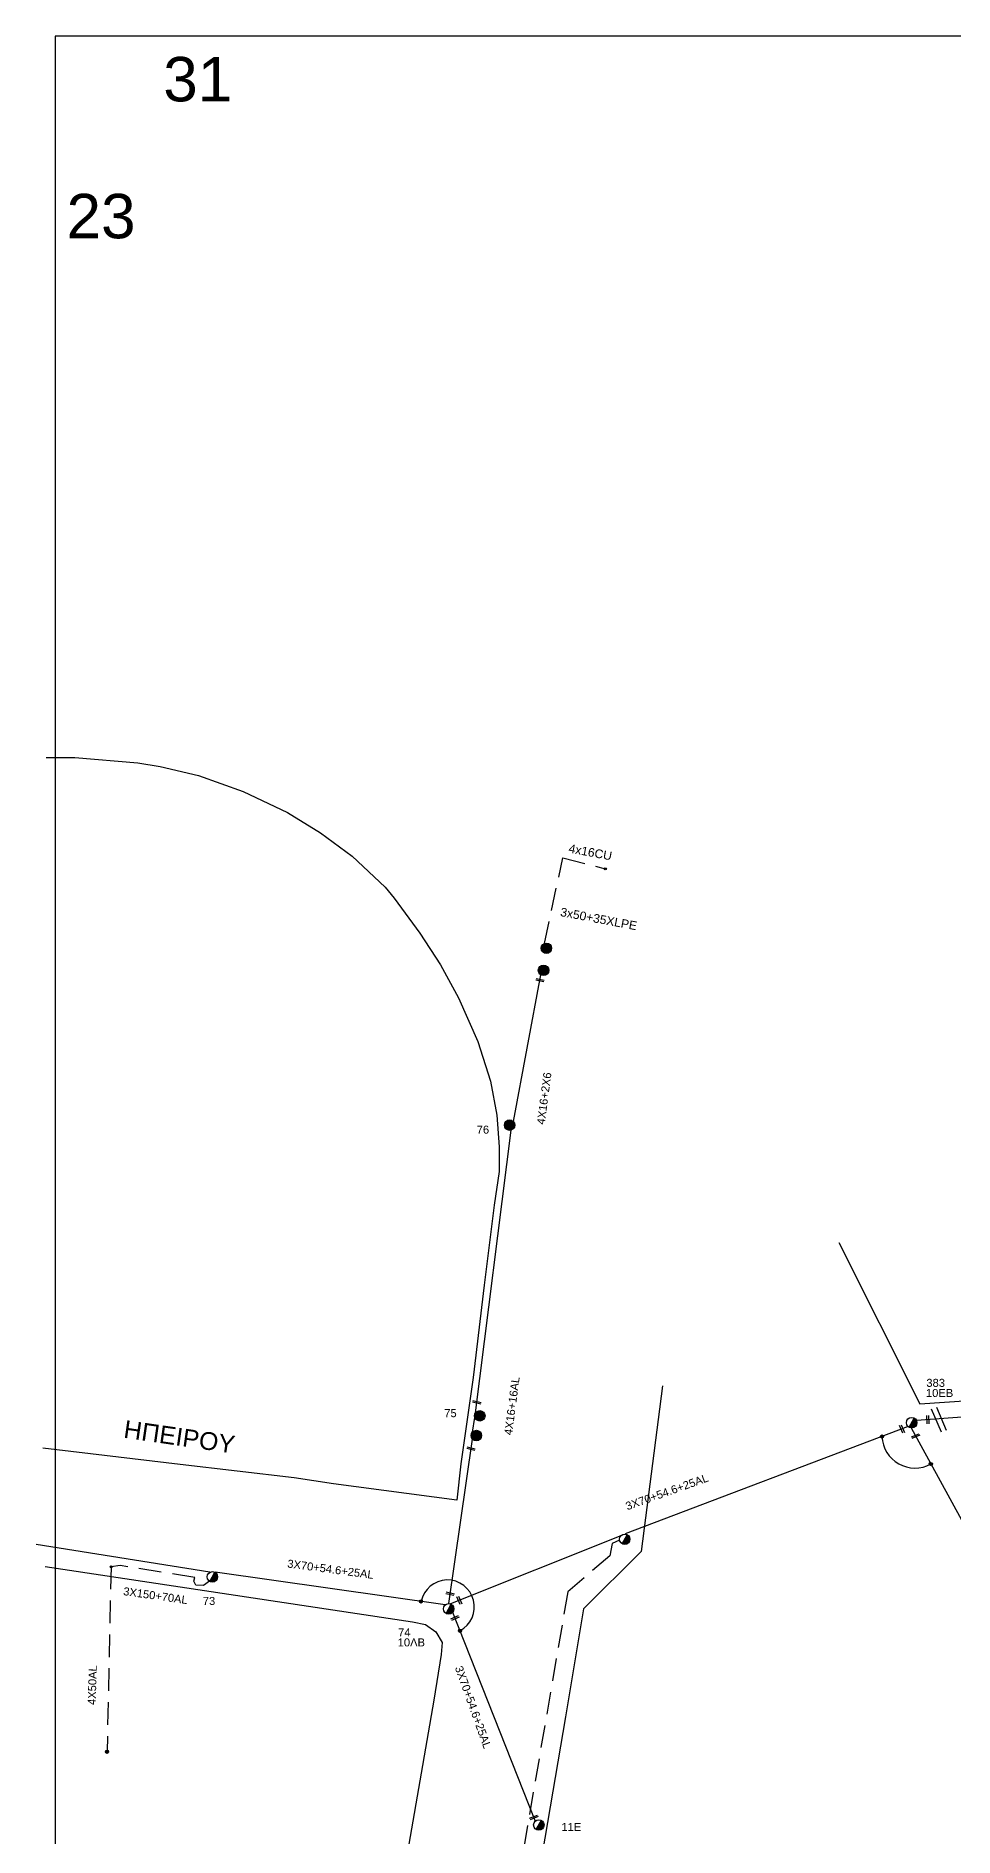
# Model space of a CAD drawing. Header units: millimetres. Extents: x 895 to 1951, y 728 to 1259.
# Drawn here: x 895.5 to 998.8, y 1048.4 to 1250.9 of the extents above; entities that cross this region are included whole.
import ezdxf

# ---------------------------------------------------------------- set-up
doc = ezdxf.new("R2010")
doc.units = ezdxf.units.MM
doc.linetypes.add('DASHED', pattern=[19.05, 12.7, -6.35])
for name, color, linetype in [('Άγνωστα', 7, 'Continuous'), ('Γέφυρες Εναέριου Δικτύου', 7, 'Continuous'), ('Γυμνά εναέρια ΧΤ (3Φ)   4x50AL', 7, 'Continuous'), ('Επιγραφές - Σχήματα', 7, 'Continuous'), ('Καλώδια ΧΤ   3x150AL+50XLPE', 7, 'DASHED'), ('Καλώδια ΧΤ   4x16AL', 7, 'DASHED'), ('Μηχανική τομή', 7, 'Continuous'), ('Στύλος Ξύλινος', 7, 'Continuous'), ('Στύλος Ξύλινος @ 1', 7, 'Continuous'), ('Στύλος ΦΜ', 7, 'Continuous'), ('Στύλος ΦΜ @ 1', 7, 'Continuous'), ('Συνδέσεις', 7, 'Continuous'), ('Συνεστραμμένα ΧΤ   3x70+54.6+25 AL', 7, 'SYN_LINE'), ('Τομή', 7, 'Continuous'), ('Υπόβαθρο ΔΕΗ', 7, 'Continuous'), ('Υπόγεια καλώδια Δικτύου ΧΤ και Παρ. ΧΤ - 3X150+70 AL', 7, 'DASHED'), ('Υπόγεια καλώδια Παροχών ΧΤ   4x50AL', 7, 'DASHED')]:
    doc.layers.add(name, color=color, linetype=linetype)
doc.styles.get("Standard").update_dxf_attribs({"font": 'ARIAL.TTF'})
doc.linetypes.add('SYN_LINE', pattern='A,0.5,-0.0001,["/\\/\\/\\/",Standard,S=0.1,R=0,X=0,Y=-0.05],-0.25', length=0.7501)

# ---------------------------------------------------------------- blocks, each defined once
blk = doc.blocks.new('ΥΠΑΡΧΩΝ ΤΣΙΜΕΝΤΕΝΙΟΣ ΣΤΥΛΟΣ')
at = {"layer": 'Στύλος ΦΜ'}
blk.add_hatch(color=7, dxfattribs=at).paths.add_polyline_path([(-1.29, -2.28, 0.574793), (2.62, 0, 0.268822), (1.3, 2.27)])
at = {"layer": 'Στύλος ΦΜ', "color": 7}
blk.add_line((-1.29, -2.28), (1.3, 2.27), dxfattribs=at)
blk.add_circle((0, 0), 2.62, dxfattribs=at)
at = {"layer": 'Στύλος ΦΜ', "flags": 4}
for tag, p in [('ΑΡΙΘΜΟΣ', (-4.68, 8.05)), ('ΤΥΠΟΣ', (-4.91, 3.03))]:
    blk.add_attdef(tag, p, '', height=4, dxfattribs=at)
blk = doc.blocks.new('ΥΠΑΡΧΩΝ ΞΥΛΙΝΟΣ ΣΤΥΛΟΣ')
at = {"layer": 'Στύλος Ξύλινος'}
h = blk.add_hatch(color=7, dxfattribs=at)
h.paths.add_polyline_path([(-2.62, 0, 0.270008), (-1.29, -2.28), (1.3, 2.27, 0.576266)])
h.paths.add_polyline_path([(-1.29, -2.28, 0.574793), (2.62, 0, 0.268822), (1.3, 2.27)])
at = {"layer": 'Στύλος Ξύλινος', "color": 7}
blk.add_line((-1.29, -2.28), (1.3, 2.27), dxfattribs=at)
blk.add_circle((0, 0), 2.62, dxfattribs=at)
at = {"layer": 'Στύλος Ξύλινος', "flags": 4}
for tag, p in [('ΑΡΙΘΜΟΣ', (-4.91, 8.6)), ('ΤΥΠΟΣ', (-4.85, 3.39))]:
    blk.add_attdef(tag, p, '', height=4, dxfattribs=at)
blk = doc.blocks.new('ΜΗΧΑΝΙΚΗ ΤΟΜΗ')
at = {"layer": 'Μηχανική τομή', "ltscale": 40}
for p, q in [((-1.89, 0.78), (1.89, 0.78)), ((1.89, 0), (-1.89, 0))]:
    blk.add_line(p, q, dxfattribs=at)
blk = doc.blocks.new('ΤΟΜΗ')
at = {"layer": 'Τομή', "ltscale": 40}
for p, q in [((-5.68, 0), (5.68, 0)), ((5.68, -2.33), (-5.68, -2.33))]:
    blk.add_line(p, q, dxfattribs=at)
blk = doc.blocks.new('_ΣΥΝΔΕΣΗ')
at = {"layer": 'Συνδέσεις', "linetype": 'SYN_LINE', "ltscale": 40}
blk.add_hatch(color=256, dxfattribs=at).paths.add_polyline_path([(0.5, -0.01, 1), (-0.5, -0.01, 1)])
at = {"layer": 'Συνδέσεις'}
blk.add_circle((0, -0.01), 0.5, dxfattribs=at)

msp = doc.modelspace()

# ---------------------------------------------------------------- linework, layer by layer
at = {"layer": 'Άγνωστα', "color": 27, "linetype": 'DASHED', "ltscale": 0.2}
msp.add_lwpolyline([(952.69, 1148.88), (954.76, 1158.5), (959.54, 1157.28)], dxfattribs=at)
at = {"layer": 'Άγνωστα', "color": 27}
msp.add_lwpolyline([(944.59, 1093.92), (944.86, 1095.58)], dxfattribs=at)
at = {"layer": 'Γέφυρες Εναέριου Δικτύου'}
for centre, radius, start, end in [((994.37, 1093.6), 3.72, 182.7545, 298.6657), ((941.78, 1074.26), 3.03, 297.6092, 168.3336)]:
    msp.add_arc(centre, radius, start, end, dxfattribs=at)
at = {"layer": 'Επιγραφές - Σχήματα'}
msp.add_lwpolyline([(897.66, 745.99), (1897.31, 745.99), (1897.31, 1250.94), (897.66, 1250.94)], close=True, dxfattribs=at)
at = {"layer": 'Καλώδια ΧΤ   3x150AL+50XLPE', "color": 27, "ltscale": 0.2}
msp.add_lwpolyline([(961.14, 1081.77), (960.32, 1081.39), (960.03, 1080.02), (955.32, 1075.95), (950.36, 1047.18), (943.95, 1010.16), (943.15, 1004.33), (943.03, 1000.61), (943.61, 998.06), (945.16, 995.84), (947.84, 993.55), (953.74, 989.6), (955.87, 987.8), (956.84, 985.75), (957.34, 982.87), (956.58, 979.34), (952.54, 961.48), (961.35, 959.68), (960.16, 952.39), (965.7, 951.12), (966.64, 954.29)], dxfattribs=at)
at = {"layer": 'Καλώδια ΧΤ   4x16AL', "color": 27, "linetype": 'SYN_LINE', "ltscale": 20}
for points in [[(949.21, 1128.84), (952.3, 1145.35)], [(944.95, 1096.1), (948.93, 1127.88)], [(941.93, 1074.63), (944.59, 1093.14)]]:
    msp.add_lwpolyline(points, dxfattribs=at)
at = {"layer": 'Συνεστραμμένα ΧΤ   3x70+54.6+25 AL', "color": 85, "ltscale": 20}
msp.add_lwpolyline([(1035.95, 1098.28), (994.53, 1095.23)], dxfattribs=at)
at = {"layer": 'Συνεστραμμένα ΧΤ   3x70+54.6+25 AL', "color": 27, "ltscale": 20}
for points in [[(993.6, 1094.54), (961.78, 1082.46)], [(993.94, 1094.39), (1011.78, 1061.77)], [(961.28, 1082.27), (942.12, 1074.6)], [(915.06, 1078.16), (895.5, 1081.28)], [(941.53, 1074.49), (915.64, 1078.15)], [(942.36, 1073.66), (951.66, 1050.16)]]:
    msp.add_lwpolyline(points, dxfattribs=at)
at = {"layer": 'Υπόβαθρο ΔΕΗ'}
for points in [[(896.63, 1169.79), (899.86, 1169.8), (906.94, 1169.18), (909.48, 1168.79), (913.78, 1167.77), (918.79, 1165.96), (923.79, 1163.62), (927.5, 1161.32), (931.07, 1158.68), (934.76, 1155.22), (935.78, 1153.97), (938.67, 1150.02), (940.99, 1146.49), (943.02, 1142.78), (945.2, 1137.85), (946.61, 1133.38), (947.32, 1129.58), (947.58, 1126.01), (947.58, 1123.23), (947.04, 1119.44), (945.92, 1110.45), (944.69, 1100.06), (943.3, 1090.36), (942.84, 1086.27), (928.95, 1088.09), (924.53, 1088.79), (911.7, 1090.29), (896.26, 1092.12)], [(985.79, 1115.25), (994.9, 1097.11), (1023.77, 1099.06), (1058.44, 1101.67), (1048.52, 1115.61), (1040.4, 1127.04), (1039.33, 1128.28), (1038.32, 1128.46), (1037.08, 1128.34), (1036.15, 1127.88), (1035.75, 1127.21), (1032.7, 1104.43)], [(965.97, 1099.12), (963.56, 1080.48), (957.08, 1074.05), (955.05, 1061.88), (951.3, 1039.89)], [(896.53, 1078.79), (937.84, 1072.59), (939.31, 1072.28), (940.49, 1071.45), (941.19, 1070.26), (941.09, 1068.89), (940.23, 1063.78), (929.55, 1002.22), (928.96, 999.72), (927.94, 998.57), (927.05, 998.05), (925.8, 997.66), (924.75, 997.81), (923.42, 998.14), (897.07, 1002.76)]]:
    msp.add_lwpolyline(points, dxfattribs=at)
at = {"layer": 'Υπόγεια καλώδια Δικτύου ΧΤ και Παρ. ΧΤ - 3X150+70 AL', "color": 27, "ltscale": 0.2}
msp.add_lwpolyline([(915.01, 1077.15), (914.35, 1076.68), (913.48, 1076.69), (913.27, 1077.14), (913.35, 1077.57), (904.98, 1078.9), (903.94, 1078.78)], dxfattribs=at)
at = {"layer": 'Υπόγεια καλώδια Παροχών ΧΤ   4x50AL', "color": 27, "ltscale": 0.2}
msp.add_lwpolyline([(903.94, 1078.78), (903.49, 1057.97)], dxfattribs=at)

# ---------------------------------------------------------------- block references
at = {"layer": 'Μηχανική τομή'}
for p, xscale, yscale, zscale, rotation in [((952.21, 1144.85), 0.2500000000000866, 0.2500000000000866, 0.2500000000000866, 167.0011246480991), ((945.11, 1097.37), 0.2500000000000866, 0.2500000000000866, 0.2500000000000866, 167.0011246480991), ((993.01, 1094.32), 0.2500000000001384, 0.2500000000001384, 0.2500000000001384, 113.7033346066836), ((995.91, 1095.33), 0.2500000000001443, 0.2500000000001443, 0.2500000000001443, 93.3589082256987), ((944.45, 1092.15), 0.2500000000000866, 0.2500000000000866, 0.2500000000000866, 167.0011246480991), ((994.4, 1093.56), 0.2500000000002197, 0.2500000000002197, 0.2500000000002197, 202.0910860683802), ((942.1, 1075.83), 0.2500000000000866, 0.2500000000000866, 0.2500000000000866, 167.0011246480991), ((943.21, 1075.03), 0.2500000000001384, 0.2500000000001384, 0.2500000000001384, 113.7033346066836), ((942.58, 1073.11), 0.2500000000001066, 0.2500000000001066, 0.2500000000001066, 202.7295751802996), ((951.46, 1050.67), 0.2500000000001066, 0.2500000000001066, 0.2500000000001066, 202.7295751802996)]:
    msp.add_blockref('ΜΗΧΑΝΙΚΗ ΤΟΜΗ', p, dxfattribs=dict(at, xscale=xscale, yscale=yscale, zscale=zscale, rotation=rotation))
at = {"layer": 'Στύλος Ξύλινος @ 1', "ltscale": 40, "xscale": 0.2249999999999091, "yscale": 0.2249999999999091, "zscale": 0.2249999999999091}
for p in [(952.91, 1148.34), (952.59, 1145.86), (945.03, 1093.53)]:
    msp.add_blockref('ΥΠΑΡΧΩΝ ΞΥΛΙΝΟΣ ΣΤΥΛΟΣ', p, dxfattribs=at)
at = {"layer": 'Στύλος Ξύλινος @ 1', "ltscale": 40}
ref = msp.add_blockref('ΥΠΑΡΧΩΝ ΞΥΛΙΝΟΣ ΣΤΥΛΟΣ', (948.77, 1128.45), dxfattribs=dict(at, xscale=0.2249999999999091, yscale=0.2249999999999091, zscale=0.2249999999999091))
ref.add_attrib('ΤΥΠΟΣ', '76', (945.07, 1127.49), dxfattribs={"layer": 'Στύλος Ξύλινος', "height": 0.9, "flags": 4})
ref = msp.add_blockref('ΥΠΑΡΧΩΝ ΞΥΛΙΝΟΣ ΣΤΥΛΟΣ', (945.42, 1095.75), dxfattribs=dict(at, xscale=0.2249999999999091, yscale=0.2249999999999091, zscale=0.2249999999999091))
ref.add_attrib('ΤΥΠΟΣ', '75', (941.42, 1095.6), dxfattribs={"layer": 'Στύλος Ξύλινος', "height": 0.9, "flags": 4})
at = {"layer": 'Στύλος ΦΜ @ 1', "ltscale": 40}
ref = msp.add_blockref('ΥΠΑΡΧΩΝ ΤΣΙΜΕΝΤΕΝΙΟΣ ΣΤΥΛΟΣ', (994, 1094.98), dxfattribs=dict(at, xscale=0.2249999999999091, yscale=0.2249999999999091, zscale=0.2249999999999091))
ref.add_attrib('ΤΥΠΟΣ', '10EB', (995.6, 1097.87), dxfattribs={"layer": 'Στύλος ΦΜ', "height": 0.9, "flags": 4})
ref.add_attrib('ΑΡΙΘΜΟΣ', '383', (995.65, 1099.01), dxfattribs={"layer": 'Στύλος ΦΜ', "height": 0.9, "flags": 4})
at = {"layer": 'Στύλος ΦΜ @ 1', "ltscale": 40, "xscale": 0.2249999999999091, "yscale": 0.2249999999999091, "zscale": 0.2249999999999091}
msp.add_blockref('ΥΠΑΡΧΩΝ ΤΣΙΜΕΝΤΕΝΙΟΣ ΣΤΥΛΟΣ', (961.72, 1081.87), dxfattribs=at)
at = {"layer": 'Στύλος ΦΜ @ 1', "ltscale": 40}
ref = msp.add_blockref('ΥΠΑΡΧΩΝ ΤΣΙΜΕΝΤΕΝΙΟΣ ΣΤΥΛΟΣ', (915.34, 1077.64), dxfattribs=dict(at, xscale=0.2249999999999091, yscale=0.2249999999999091, zscale=0.2249999999999091))
ref.add_attrib('ΤΥΠΟΣ', '73', (914.26, 1074.48), dxfattribs={"layer": 'Στύλος ΦΜ', "height": 0.9, "flags": 4})
ref = msp.add_blockref('ΥΠΑΡΧΩΝ ΤΣΙΜΕΝΤΕΝΙΟΣ ΣΤΥΛΟΣ', (941.92, 1074.04), dxfattribs=dict(at, xscale=0.2249999999999091, yscale=0.2249999999999091, zscale=0.2249999999999091))
ref.add_attrib('ΤΥΠΟΣ', '10ΛB', (936.18, 1069.82), dxfattribs={"layer": 'Στύλος ΦΜ', "height": 0.9, "flags": 4})
ref.add_attrib('ΑΡΙΘΜΟΣ', '74', (936.23, 1070.95), dxfattribs={"layer": 'Στύλος ΦΜ', "height": 0.9, "flags": 4})
ref = msp.add_blockref('ΥΠΑΡΧΩΝ ΤΣΙΜΕΝΤΕΝΙΟΣ ΣΤΥΛΟΣ', (952.06, 1049.73), dxfattribs=dict(at, xscale=0.2249999999999091, yscale=0.2249999999999091, zscale=0.2249999999999091))
ref.add_attrib('ΤΥΠΟΣ', '11E', (954.6, 1049.06), dxfattribs={"layer": 'Στύλος ΦΜ', "height": 0.9, "flags": 4})
at = {"layer": 'Συνδέσεις'}
for p, xscale, yscale, zscale in [((959.54, 1157.28), 0.2249999999999091, 0.2249999999999091, 0.2249999999999091), ((990.66, 1093.43), 0.3568704993030506, 0.3568704993030506, 0.3568704993030506), ((996.16, 1090.34), 0.3568704993030506, 0.3568704993030506, 0.3568704993030506), ((903.94, 1078.78), 0.2249999999999091, 0.2249999999999091, 0.2249999999999091), ((938.81, 1074.88), 0.3568704993030506, 0.3568704993030506, 0.3568704993030506), ((943.19, 1071.58), 0.3568704993030506, 0.3568704993030506, 0.3568704993030506), ((903.49, 1057.97), 0.3568704993030506, 0.3568704993030506, 0.3568704993030506)]:
    msp.add_blockref('_ΣΥΝΔΕΣΗ', p, dxfattribs=dict(at, xscale=xscale, yscale=yscale, zscale=zscale))
at = {"layer": 'Τομή', "xscale": 0.2500000000000008, "yscale": 0.2500000000000008, "zscale": 0.2500000000000008, "rotation": 292.7532276886415}
msp.add_blockref('ΤΟΜΗ', (997.33, 1095.43), dxfattribs=at)

# ---------------------------------------------------------------- texts
at = {"layer": 'Γυμνά εναέρια ΧΤ (3Φ)   4x50AL', "color": 7, "insert": (923.84, 1079.6), "char_height": 0.9, "width": 16.2418, "attachment_point": 1, "rotation": 352.3459}
msp.add_mtext('3X70+54.6+25AL', dxfattribs=at)
at = {"layer": 'Επιγραφές - Σχήματα', "char_height": 5, "width": 21.3301, "attachment_point": 1}
for s, insert in [('31', (909.81, 1248.59)), ('23', (898.93, 1233.19))]:
    msp.add_mtext(s, dxfattribs=dict(at, insert=insert))
at = {"layer": 'Επιγραφές - Σχήματα', "color": 7, "width": 84.1859, "attachment_point": 1}
for s, insert, char_height, rotation in [('4X16+2X6', (951.82, 1128.58), 0.9, 82.4677), ('4X16+16AL', (948.15, 1093.65), 0.9, 82.4677), ('ΗΠΕΙΡΟΥ', (905.55, 1095.28), 2, 351.7771)]:
    msp.add_mtext(s, dxfattribs=dict(at, insert=insert, char_height=char_height, rotation=rotation))
at = {"layer": 'Συνεστραμμένα ΧΤ   3x70+54.6+25 AL', "color": 7, "char_height": 0.9, "width": 84.1859, "attachment_point": 1}
for insert, rotation in [((961.71, 1085.97), 19.6385), ((943.45, 1067.73), 289.6522)]:
    msp.add_mtext('3X70+54.6+25AL', dxfattribs=dict(at, insert=insert, rotation=rotation))
at = {"layer": 'Υπόγεια καλώδια Δικτύου ΧΤ και Παρ. ΧΤ - 3X150+70 AL', "color": 7, "char_height": 0.9, "width": 84.1859, "attachment_point": 1}
for s, insert, rotation in [('{\\H1.083x;\\C256;4x16CU}', (955.53, 1160.08), 349.3895), ('{\\H1.083x;\\C256;3x50+35XLPE}', (954.59, 1152.93), 349.3895), ('3X150+70AL', (905.39, 1076.49), 351.9159)]:
    msp.add_mtext(s, dxfattribs=dict(at, insert=insert, rotation=rotation))
at = {"layer": 'Υπόγεια καλώδια Παροχών ΧΤ   4x50AL', "color": 7, "insert": (901.31, 1063.24), "char_height": 0.9, "width": 84.1859, "attachment_point": 1, "rotation": 88.3097}
msp.add_mtext('4X50AL', dxfattribs=at)

doc.saveas('drawing.dxf')
